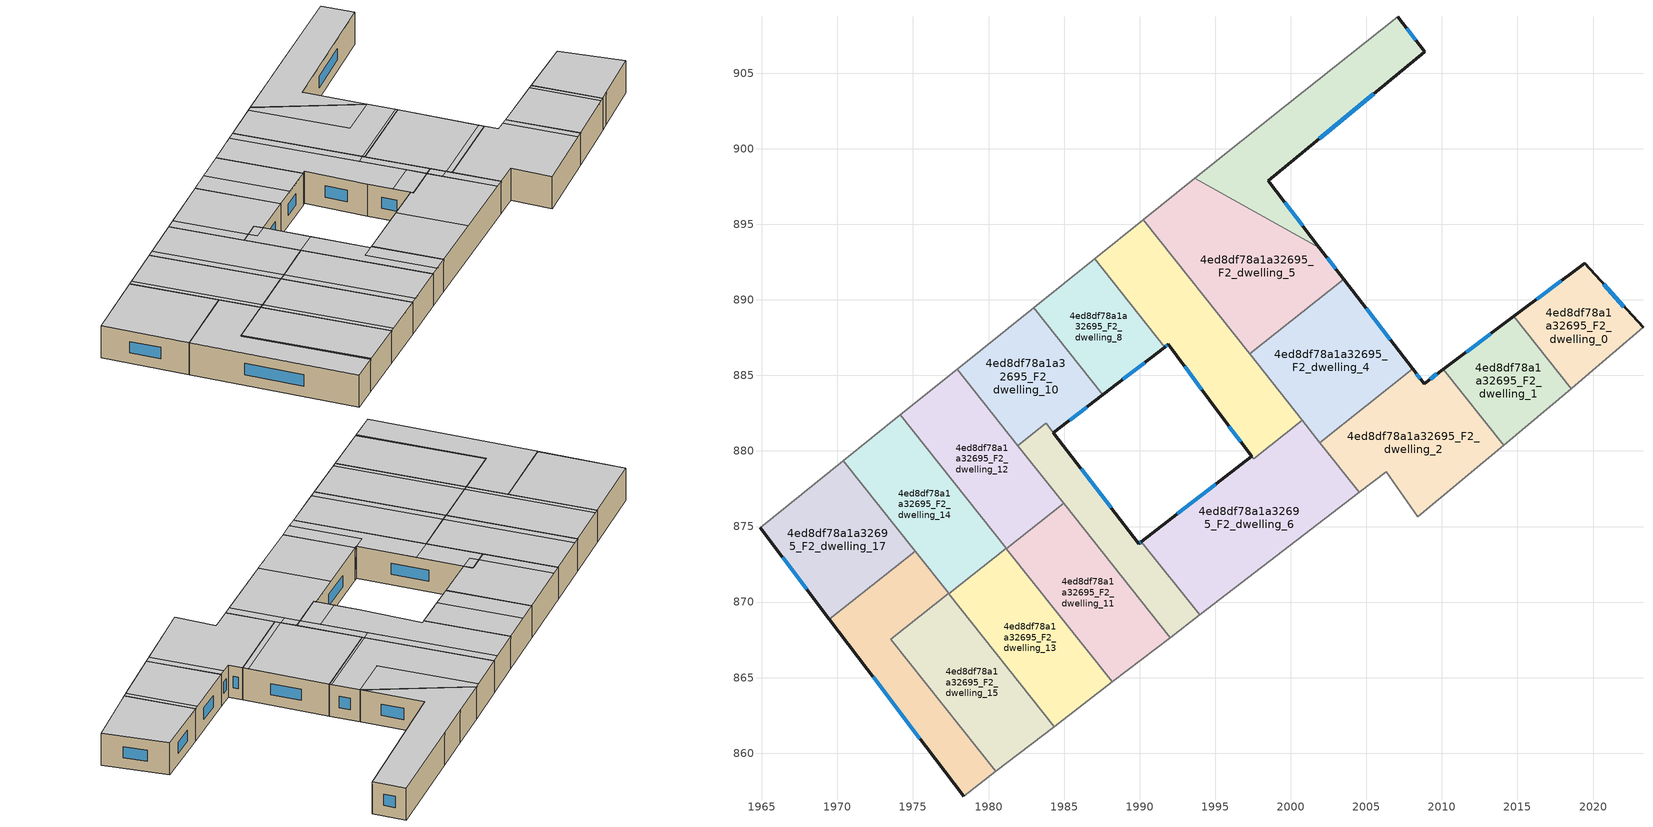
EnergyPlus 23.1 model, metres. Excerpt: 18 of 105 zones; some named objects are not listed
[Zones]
4ed8df78a1a32695_F2_dwelling_0
 floor to 4ed8df78a1a32695_F1_dwelling_0 (EU_floor_Construction): 2019.44,892.42 2023.31,888.17 2019.29,884.73 2018.55,884.12 2014.75,888.91 z6
 wall outside (EU_wall_Construction): 2023.31,888.17 2019.44,892.42 2014.75,888.91 z6:9
 wall adiabatic (EU_wall_Construction): 2018.55,884.12 2019.29,884.73 2023.31,888.17 z6:9
 wall to 4ed8df78a1a32695_F2_dwelling_1 (EU_wall_Construction): 2014.75,888.91 2018.55,884.12 z6:9
 window (EU_Window_Construction): 2017.91,891.28 2016.28,890.05 / 2022.05,889.55 2020.7,891.04 z6.98:8.02
 ceiling to 4ed8df78a1a32695_F3_dwelling_0 (EU_floor_Construction): 2023.31,888.17 2019.44,892.42 2014.75,888.91 2018.55,884.12 2019.29,884.73 z9
4ed8df78a1a32695_F2_dwelling_1
 floor to 4ed8df78a1a32695_F1_dwelling_1 (EU_floor_Construction): 2014.75,888.91 2018.55,884.12 2014.08,880.37 2010.09,885.4 z6
 wall outside (EU_wall_Construction): 2014.75,888.91 2010.09,885.4 z6:9
 wall to 4ed8df78a1a32695_F2_dwelling_2 (EU_wall_Construction): 2010.09,885.4 2014.08,880.37 z6:9
 wall adiabatic (EU_wall_Construction): 2014.08,880.37 2018.55,884.12 z6:9
 window (EU_Window_Construction): 2013.24,887.77 2011.6,886.54 z6.98:8.02
 ceiling to 4ed8df78a1a32695_F3_dwelling_1 (EU_floor_Construction): 2018.25,883.86 2014.43,888.67 2010.09,885.4 2014.08,880.37 z9
 ceiling to 4ed8df78a1a32695_F3_dwelling_0 (EU_floor_Construction): 2018.55,884.12 2014.75,888.91 2014.43,888.67 2018.25,883.86 2018.28,883.89 z9
4ed8df78a1a32695_F2_dwelling_10
 floor to 4ed8df78a1a32695_F1_dwelling_10 (EU_floor_Construction): 1983,889.48 1987.57,883.72 1984.3,881.2 1983.8,881.84 1981.93,880.36 1977.93,885.41 z6
 wall outside (EU_wall_Construction): 1984.3,881.2 1987.57,883.72 z6:9
 wall adiabatic (EU_wall_Construction): 1983,889.48 1977.93,885.41 z6:9
 wall to 4ed8df78a1a32695_F2_dwelling_8 (EU_wall_Construction): 1987.57,883.72 1983,889.48 z6:9
 wall to 4ed8df78a1a32695_F2_dwelling_9 (EU_wall_Construction): 1981.93,880.36 1983.8,881.84 1984.3,881.2 z6:9
 wall to 4ed8df78a1a32695_F2_dwelling_12 (EU_wall_Construction): 1977.93,885.41 1981.93,880.36 z6:9
 window (EU_Window_Construction): 1985.36,882.02 1986.5,882.9 z6.98:8.02
 ceiling to 4ed8df78a1a32695_F3_dwelling_9 (EU_floor_Construction): 1987.57,883.72 1983,889.48 1978.7,886.03 1982.71,880.98 1983.8,881.84 1984.3,881.2 z9
 ceiling to 4ed8df78a1a32695_F3_dwelling_11 (EU_floor_Construction): 1982.71,880.98 1978.7,886.03 1977.93,885.41 1981.93,880.36 z9
4ed8df78a1a32695_F2_dwelling_11
 floor to 4ed8df78a1a32695_F1_dwelling_11 (EU_floor_Construction): 1984.97,876.54 1992.02,867.65 1988.19,864.71 1981.19,873.54 z6
 wall to 4ed8df78a1a32695_F2_dwelling_12 (EU_wall_Construction): 1984.97,876.54 1981.19,873.54 z6:9
 wall adiabatic (EU_wall_Construction): 1988.19,864.71 1992.02,867.65 z6:9
 wall to 4ed8df78a1a32695_F2_dwelling_13 (EU_wall_Construction): 1981.19,873.54 1988.19,864.71 z6:9
 wall to 4ed8df78a1a32695_F2_dwelling_9 (EU_wall_Construction): 1992.02,867.65 1984.97,876.54 z6:9
 ceiling to 4ed8df78a1a32695_F3_dwelling_10 (EU_floor_Construction): 1992.02,867.65 1984.97,876.54 1981.75,873.98 1988.76,865.15 z9
 ceiling adiabatic (EU_roof_Construction): 1988.76,865.15 1981.75,873.98 1981.19,873.54 1988.19,864.71 z9
4ed8df78a1a32695_F2_dwelling_12
 floor to 4ed8df78a1a32695_F1_dwelling_12 (EU_floor_Construction): 1977.93,885.41 1984.97,876.54 1981.19,873.54 1974.17,882.39 z6
 wall adiabatic (EU_wall_Construction): 1977.93,885.41 1974.17,882.39 z6:9
 wall to 4ed8df78a1a32695_F2_dwelling_14 (EU_wall_Construction): 1974.17,882.39 1981.17,873.56 z6:9
 wall to 4ed8df78a1a32695_F2_dwelling_9 (EU_wall_Construction): 1984.97,876.54 1981.93,880.36 z6:9
 wall to 4ed8df78a1a32695_F2_dwelling_13 (EU_wall_Construction): 1981.17,873.56 1981.19,873.54 z6:9
 ceiling to 4ed8df78a1a32695_F3_dwelling_11 (EU_floor_Construction): 1984.97,876.54 1977.93,885.41 1974.72,882.83 1981.74,873.98 z9
 ceiling to 4ed8df78a1a32695_F3_dwelling_13 (EU_floor_Construction): 1981.73,874 1974.72,882.83 1974.17,882.39 1981.17,873.56 z9
 ceiling to 4ed8df78a1a32695_F3_dwelling_12 (EU_floor_Construction): 1981.74,873.98 1981.73,874 1981.17,873.56 1981.19,873.54 z9
4ed8df78a1a32695_F2_dwelling_13
 floor to 4ed8df78a1a32695_F1_dwelling_13 (EU_floor_Construction): 1981.17,873.56 1988.19,864.71 1984.35,861.76 1977.38,870.55 z6
 wall adiabatic (EU_wall_Construction): 1984.35,861.76 1988.19,864.71 z6:9
 wall to 4ed8df78a1a32695_F2_dwelling_15 (EU_wall_Construction): 1977.38,870.55 1984.35,861.76 z6:9
 wall to 4ed8df78a1a32695_F2_dwelling_14 (EU_wall_Construction): 1981.17,873.56 1977.38,870.55 z6:9
 ceiling to 4ed8df78a1a32695_F3_dwelling_14 (EU_floor_Construction): 1984.69,862.02 1977.71,870.82 1977.38,870.55 1984.35,861.76 z9
 ceiling adiabatic (EU_roof_Construction): 1988.19,864.71 1981.17,873.56 1977.71,870.82 1984.69,862.02 1984.35,861.76 z9
4ed8df78a1a32695_F2_dwelling_14
 floor to 4ed8df78a1a32695_F1_dwelling_14 (EU_floor_Construction): 1974.17,882.39 1981.17,873.56 1977.38,870.55 1970.39,879.36 z6
 wall adiabatic (EU_wall_Construction): 1974.17,882.39 1970.39,879.36 z6:9
 wall to 4ed8df78a1a32695_F2_dwelling_17 (EU_wall_Construction): 1970.39,879.36 1975.14,873.36 z6:9
 wall to 4ed8df78a1a32695_F2_dwelling_16 (EU_wall_Construction): 1975.14,873.36 1977.36,870.57 z6:9
 wall to 4ed8df78a1a32695_F2_dwelling_15 (EU_wall_Construction): 1977.36,870.57 1977.38,870.55 z6:9
 ceiling to 4ed8df78a1a32695_F3_dwelling_13 (EU_floor_Construction): 1981.17,873.56 1974.17,882.39 1970.72,879.62 1977.71,870.82 z9
 ceiling to 4ed8df78a1a32695_F3_dwelling_14 (EU_floor_Construction): 1977.71,870.82 1977.69,870.83 1977.36,870.57 1977.38,870.55 z9
 ceiling adiabatic (EU_roof_Construction): 1977.71,870.82 1970.72,879.62 1970.39,879.36 1977.38,870.55 1977.36,870.57 1977.69,870.83 z9
4ed8df78a1a32695_F2_dwelling_15
 floor to 4ed8df78a1a32695_F1_dwelling_15 (EU_floor_Construction): 1977.36,870.57 1984.35,861.76 1980.48,858.8 1973.55,867.54 z6
 wall to 4ed8df78a1a32695_F2_dwelling_16 (EU_wall_Construction): 1977.36,870.57 1973.55,867.54 1980.48,858.8 z6:9
 wall adiabatic (EU_wall_Construction): 1980.48,858.8 1984.35,861.76 z6:9
 ceiling to 4ed8df78a1a32695_F3_dwelling_14 (EU_floor_Construction): 1984.35,861.76 1977.36,870.57 1973.66,867.63 1980.59,858.89 z9
 ceiling to 4ed8df78a1a32695_F3_dwelling_15 (EU_floor_Construction): 1980.59,858.89 1973.66,867.63 1977.36,870.57 1973.55,867.54 1980.48,858.8 z9
4ed8df78a1a32695_F2_dwelling_16
 floor to 4ed8df78a1a32695_F1_dwelling_16 (EU_floor_Construction): 1977.36,870.57 1973.55,867.54 1980.48,858.8 1978.35,857.16 1969.47,868.87 1975.14,873.36 z6
 wall outside (EU_wall_Construction): 1969.47,868.87 1978.35,857.16 z6:9
 wall adiabatic (EU_wall_Construction): 1978.35,857.16 1980.48,858.8 z6:9
 wall to 4ed8df78a1a32695_F2_dwelling_17 (EU_wall_Construction): 1975.14,873.36 1969.47,868.87 z6:9
 window (EU_Window_Construction): 1972.36,865.06 1975.46,860.97 z6.98:8.02
 ceiling to 4ed8df78a1a32695_F3_dwelling_15 (EU_floor_Construction): 1980.48,858.8 1973.55,867.54 1977.36,870.57 1975.14,873.36 1969.48,868.87 1978.35,857.16 z9
4ed8df78a1a32695_F2_dwelling_17
 floor to 4ed8df78a1a32695_F1_dwelling_17 (EU_floor_Construction): 1970.39,879.36 1975.14,873.36 1969.47,868.87 1964.88,874.93 z6
 wall outside (EU_wall_Construction): 1964.88,874.93 1969.47,868.87 z6:9
 wall adiabatic (EU_wall_Construction): 1970.39,879.36 1964.88,874.93 z6:9
 window (EU_Window_Construction): 1966.37,872.96 1967.98,870.84 z6.98:8.02
 ceiling to 4ed8df78a1a32695_F3_dwelling_16 (EU_floor_Construction): 1975.14,873.37 1970.39,879.36 1964.88,874.93 1969.47,868.88 z9
 ceiling to 4ed8df78a1a32695_F3_dwelling_15 (EU_floor_Construction): 1972.45,871.24 1969.48,868.87 1975.14,873.36 z9
4ed8df78a1a32695_F2_dwelling_2
 floor to 4ed8df78a1a32695_F1_dwelling_2 (EU_floor_Construction): 2010.09,885.4 2014.08,880.37 2008.42,875.63 2006.32,878.61 2004.55,877.25 2001.93,880.55 2008.07,885.42 2008.82,884.45 z6
 wall outside (EU_wall_Construction): 2010.09,885.4 2008.82,884.45 2008.07,885.42 z6:9
 wall adiabatic (EU_wall_Construction): 2004.55,877.25 2006.32,878.61 2008.42,875.63 2014.08,880.37 z6:9
 wall to 4ed8df78a1a32695_F2_dwelling_4 (EU_wall_Construction): 2008.07,885.42 2001.93,880.55 z6:9
 wall to 4ed8df78a1a32695_F2_dwelling_6 (EU_wall_Construction): 2001.93,880.55 2004.55,877.25 z6:9
 window (EU_Window_Construction): 2008.57,884.77 2008.31,885.11 / 2009.67,885.09 2009.23,884.76 z6.98:8.02
 ceiling to 4ed8df78a1a32695_F3_dwelling_2 (EU_floor_Construction): 2013.56,879.94 2009.55,885 2008.82,884.45 2008.07,885.42 2001.93,880.55 2004.55,877.25 2006.32,878.61 2008.42,875.63 z9
 ceiling to 4ed8df78a1a32695_F3_dwelling_1 (EU_floor_Construction): 2014.08,880.37 2010.09,885.4 2009.55,885 2013.56,879.94 z9
4ed8df78a1a32695_F2_dwelling_3
 floor to 4ed8df78a1a32695_F1_dwelling_3 (EU_floor_Construction): 2007.08,908.72 2008.87,906.42 1998.5,897.88 2001.9,893.45 1993.65,898.03 1996.77,900.53 1999.72,902.88 z6
 wall outside (EU_wall_Construction): 2001.9,893.45 1998.5,897.88 2008.87,906.42 2007.08,908.72 z6:9
 wall adiabatic (EU_wall_Construction): 2007.08,908.72 1999.72,902.88 1996.77,900.53 1993.65,898.03 z6:9
 wall to 4ed8df78a1a32695_F2_dwelling_5 (EU_wall_Construction): 1993.65,898.03 2001.9,893.45 z6:9
 window (EU_Window_Construction): 2008.28,907.17 2007.66,907.97 / 2001.87,900.66 2005.49,903.64 / 2000.79,894.89 1999.6,896.44 z6.98:8.02
 ceiling to 4ed8df78a1a32695_F3_dwelling_3 (EU_floor_Construction): 2001.9,893.45 1998.5,897.88 2008.87,906.42 2007.08,908.72 1999.72,902.88 1996.77,900.53 1993.65,898.03 z9
4ed8df78a1a32695_F2_dwelling_4
 floor to 4ed8df78a1a32695_F1_dwelling_4 (EU_floor_Construction): 2003.51,891.36 2008.07,885.42 2001.93,880.55 1997.28,886.42 z6
 wall outside (EU_wall_Construction): 2008.07,885.42 2003.51,891.36 z6:9
 wall to 4ed8df78a1a32695_F2_dwelling_5 (EU_wall_Construction): 2003.51,891.36 1997.28,886.42 z6:9
 wall to 4ed8df78a1a32695_F2_dwelling_7 (EU_wall_Construction): 1997.28,886.42 2000.77,882.02 z6:9
 wall to 4ed8df78a1a32695_F2_dwelling_6 (EU_wall_Construction): 2000.77,882.02 2001.93,880.55 z6:9
 window (EU_Window_Construction): 2006.59,887.36 2004.99,889.43 z6.98:8.02
 ceiling adiabatic (EU_roof_Construction): 2007.75,885.84 2003.51,891.36 1997.28,886.42 2001.61,880.96 z9
 ceiling to 4ed8df78a1a32695_F3_dwelling_2 (EU_floor_Construction): 2008.07,885.42 2007.75,885.84 2001.61,880.96 2001.93,880.55 z9
4ed8df78a1a32695_F2_dwelling_5
 floor to 4ed8df78a1a32695_F1_dwelling_5 (EU_floor_Construction): 2001.9,893.45 2003.51,891.36 1997.28,886.42 1990.24,895.29 1993.65,898.03 z6
 wall outside (EU_wall_Construction): 2003.51,891.36 2001.9,893.45 z6:9
 wall adiabatic (EU_wall_Construction): 1993.65,898.03 1990.24,895.29 z6:9
 wall to 4ed8df78a1a32695_F2_dwelling_7 (EU_wall_Construction): 1990.24,895.29 1997.28,886.42 z6:9
 window (EU_Window_Construction): 2002.98,892.04 2002.42,892.77 z6.98:8.02
 ceiling to 4ed8df78a1a32695_F3_dwelling_5 (EU_floor_Construction): 2003.39,891.52 2001.91,893.44 1998.7,890.89 1993.28,897.73 1990.24,895.29 1997.15,886.57 z9
 ceiling to 4ed8df78a1a32695_F3_dwelling_3 (EU_floor_Construction): 2001.91,893.44 2001.9,893.45 1993.65,898.03 1993.28,897.73 1998.7,890.89 z9
 ceiling to 4ed8df78a1a32695_F3_dwelling_4 (EU_floor_Construction): 2003.51,891.36 2003.39,891.52 1997.15,886.57 1997.28,886.42 z9
4ed8df78a1a32695_F2_dwelling_6
 floor to 4ed8df78a1a32695_F1_dwelling_6 (EU_floor_Construction): 2000.77,882.02 2004.55,877.25 1993.98,869.15 1990.12,874.01 1997.43,879.64 1997.56,879.47 z6
 wall outside (EU_wall_Construction): 1997.43,879.64 1990.12,874.01 z6:9
 wall to 4ed8df78a1a32695_F2_dwelling_9 (EU_wall_Construction): 1990.12,874.01 1993.98,869.15 z6:9
 wall adiabatic (EU_wall_Construction): 1993.98,869.15 2004.55,877.25 z6:9
 wall to 4ed8df78a1a32695_F2_dwelling_7 (EU_wall_Construction): 2000.77,882.02 1997.56,879.47 1997.43,879.64 z6:9
 window (EU_Window_Construction): 1995.05,877.81 1992.5,875.84 z6.98:8.02
 ceiling to 4ed8df78a1a32695_F3_dwelling_6 (EU_floor_Construction): 2003.88,876.75 2000.11,881.5 1997.56,879.47 1997.43,879.64 1994.68,877.52 1998.54,872.65 z9
 ceiling to 4ed8df78a1a32695_F3_dwelling_8 (EU_floor_Construction): 1998.54,872.65 1994.68,877.52 1990.12,874 1993.98,869.15 z9
 ceiling to 4ed8df78a1a32695_F3_dwelling_2 (EU_floor_Construction): 2004.55,877.25 2001.61,880.96 2000.95,880.44 2003.88,876.75 z9
 ceiling to 4ed8df78a1a32695_F3_dwelling_4 (EU_floor_Construction): 2001.61,880.96 2000.77,882.02 2000.11,881.5 2000.95,880.44 z9
 roof outside (EU_roof_Construction): 1994.05,877.04 1990.12,874 1997.43,879.64 z9
4ed8df78a1a32695_F2_dwelling_7
 floor to 4ed8df78a1a32695_F1_dwelling_7 (EU_floor_Construction): 1990.24,895.29 2000.77,882.02 1997.56,879.47 1995.18,882.61 1991.91,887.05 1991.66,886.86 1987.02,892.71 z6
 wall outside (EU_wall_Construction): 1991.66,886.86 1991.91,887.05 1995.18,882.61 1997.43,879.64 z6:9
 wall to 4ed8df78a1a32695_F2_dwelling_8 (EU_wall_Construction): 1987.02,892.71 1991.66,886.86 z6:9
 wall adiabatic (EU_wall_Construction): 1990.24,895.29 1987.02,892.71 z6:9
 window (EU_Window_Construction): 1992.97,885.61 1994.11,884.06 / 1991.74,886.92 1991.83,886.99 / 1995.91,881.65 1996.7,880.61 z6.98:8.02
 ceiling to 4ed8df78a1a32695_F3_dwelling_7 (EU_floor_Construction): 1999,882.89 1989.59,894.77 1987.02,892.71 1991.66,886.86 1991.91,887.05 1995.18,882.61 1996.48,880.89 z9
 ceiling to 4ed8df78a1a32695_F3_dwelling_5 (EU_floor_Construction): 1997.15,886.57 1990.24,895.29 1989.59,894.77 1996.5,886.05 z9
 ceiling to 4ed8df78a1a32695_F3_dwelling_6 (EU_floor_Construction): 2000.11,881.5 1999,882.89 1996.48,880.89 1997.56,879.47 z9
 ceiling to 4ed8df78a1a32695_F3_dwelling_4 (EU_floor_Construction): 2000.77,882.02 1997.15,886.57 1996.5,886.05 2000.11,881.5 z9
4ed8df78a1a32695_F2_dwelling_8
 floor to 4ed8df78a1a32695_F1_dwelling_8 (EU_floor_Construction): 1987.02,892.71 1991.66,886.86 1987.57,883.72 1983,889.48 z6
 wall outside (EU_wall_Construction): 1987.57,883.72 1991.66,886.86 z6:9
 wall adiabatic (EU_wall_Construction): 1987.02,892.71 1983,889.48 z6:9
 window (EU_Window_Construction): 1988.9,884.74 1990.33,885.84 z6.98:8.02
 ceiling to 4ed8df78a1a32695_F3_dwelling_7 (EU_floor_Construction): 1991.66,886.86 1987.02,892.71 1984.66,890.81 1989.25,885.01 z9
 ceiling to 4ed8df78a1a32695_F3_dwelling_9 (EU_floor_Construction): 1989.25,885.01 1984.66,890.81 1983,889.48 1987.57,883.72 z9
4ed8df78a1a32695_F2_dwelling_9
 floor to 4ed8df78a1a32695_F1_dwelling_9 (EU_floor_Construction): 1990.12,874.01 1993.98,869.15 1992.02,867.65 1981.93,880.36 1983.8,881.84 1989.95,873.87 z6
 wall outside (EU_wall_Construction): 1990.12,874.01 1989.95,873.87 1984.3,881.2 z6:9
 wall adiabatic (EU_wall_Construction): 1992.02,867.65 1993.98,869.15 z6:9
 window (EU_Window_Construction): 1990.07,873.96 1990,873.92 / 1988.11,876.26 1986.13,878.82 z6.98:8.02
 ceiling to 4ed8df78a1a32695_F3_dwelling_8 (EU_floor_Construction): 1993.98,869.15 1990.12,874 1988.96,873.1 1992.8,868.25 z9
 ceiling to 4ed8df78a1a32695_F3_dwelling_9 (EU_floor_Construction): 1984.3,881.2 1983.8,881.84 1982.71,880.98 1983.2,880.36 z9
 ceiling to 4ed8df78a1a32695_F3_dwelling_10 (EU_floor_Construction): 1992.8,868.25 1988.96,873.1 1989.95,873.87 1986.79,877.97 1985.74,877.15 1984.97,876.54 1992.02,867.65 z9
 ceiling to 4ed8df78a1a32695_F3_dwelling_11 (EU_floor_Construction): 1985.78,877.18 1986.78,877.97 1984.3,881.2 1983.2,880.36 1982.71,880.98 1981.93,880.36 1984.97,876.54 z9
[Building]
EU S2 Campaign: North Axis=0; Terrain=City; Solar Distribution=FullExterior
[Site:Location]
Bologna: Latitude=44.5; Longitude=11.25; Time Zone=1; Elevation=37
[SizingPeriod:WeatherFileDays]
AnnualSizingPeriod: Begin Month=1; Begin Day of Month=1; End Month=12; End Day of Month=31; Day of Week for Start Day=Monday; Use Weather File Daylight Saving Period=No; Use Weather File Rain and Snow Indicators=No
[MATERIAL]
EU_InternalMass_Material: Roughness=MediumRough; Thickness=0.1; Conductivity=1; Density=1800; Specific Heat=900; Thermal Absorptance=0.9; Solar Absorptance=0.7; Visible Absorptance=0.7
[MATERIAL:NOMASS] Roughness=MediumRough; Thermal Absorptance=0.9; Solar Absorptance=0.7; Visible Absorptance=0.7
Name | Thermal Resistance
EU_wall_NoMass | 0.905828
EU_roof_NoMass | 0.37593
EU_floor_NoMass | 0.67114
[WINDOWMATERIAL:SIMPLEGLAZINGSYSTEM]
EU_Window_SimpleGlazing: UFactor=4.52486; Solar Heat Gain Coefficient=0.85; Visible Transmittance=0.85
[CONSTRUCTION]
EU_wall_Construction: EU_wall_NoMass
EU_roof_Construction: EU_roof_NoMass
EU_floor_Construction: EU_floor_NoMass
EU_Window_Construction: EU_Window_SimpleGlazing
EU_InternalMass_Construction: EU_InternalMass_Material
[ZONE] Type=1; Multiplier=1; Ceiling Height=autocalculate; Floor Area=autocalculate; Part of Total Floor Area=Yes
Name | Volume
4ed8df78a1a32695_F2_dwelling_0 | 107.583
4ed8df78a1a32695_F2_dwelling_1 | 109.716
4ed8df78a1a32695_F2_dwelling_10 | 136.45
4ed8df78a1a32695_F2_dwelling_11 | 163.615
4ed8df78a1a32695_F2_dwelling_12 | 163.632
4ed8df78a1a32695_F2_dwelling_13 | 163.644
4ed8df78a1a32695_F2_dwelling_14 | 163.653
4ed8df78a1a32695_F2_dwelling_15 | 163.611
4ed8df78a1a32695_F2_dwelling_16 | 163.626
4ed8df78a1a32695_F2_dwelling_17 | 163.622
4ed8df78a1a32695_F2_dwelling_2 | 191.111
4ed8df78a1a32695_F2_dwelling_3 | 171.346
4ed8df78a1a32695_F2_dwelling_4 | 177.363
4ed8df78a1a32695_F2_dwelling_5 | 224.598
4ed8df78a1a32695_F2_dwelling_6 | 246.264
4ed8df78a1a32695_F2_dwelling_7 | 205.178
4ed8df78a1a32695_F2_dwelling_8 | 114.598
4ed8df78a1a32695_F2_dwelling_9 | 115.6
[INTERNALMASS] Construction=EU_InternalMass_Construction
Name | Zone or ZoneList | Surface Area
4ed8df78a1a32695_F2_dwelling_0_EU_InternalMass | 4ed8df78a1a32695_F2_dwelling_0 | 35.8611
4ed8df78a1a32695_F2_dwelling_1_EU_InternalMass | 4ed8df78a1a32695_F2_dwelling_1 | 36.5718
4ed8df78a1a32695_F2_dwelling_2_EU_InternalMass | 4ed8df78a1a32695_F2_dwelling_2 | 63.7038
4ed8df78a1a32695_F2_dwelling_3_EU_InternalMass | 4ed8df78a1a32695_F2_dwelling_3 | 57.1186
4ed8df78a1a32695_F2_dwelling_4_EU_InternalMass | 4ed8df78a1a32695_F2_dwelling_4 | 59.1219
4ed8df78a1a32695_F2_dwelling_5_EU_InternalMass | 4ed8df78a1a32695_F2_dwelling_5 | 74.8655
4ed8df78a1a32695_F2_dwelling_6_EU_InternalMass | 4ed8df78a1a32695_F2_dwelling_6 | 82.0797
4ed8df78a1a32695_F2_dwelling_7_EU_InternalMass | 4ed8df78a1a32695_F2_dwelling_7 | 68.4024
4ed8df78a1a32695_F2_dwelling_8_EU_InternalMass | 4ed8df78a1a32695_F2_dwelling_8 | 38.1982
4ed8df78a1a32695_F2_dwelling_9_EU_InternalMass | 4ed8df78a1a32695_F2_dwelling_9 | 38.5577
4ed8df78a1a32695_F2_dwelling_10_EU_InternalMass | 4ed8df78a1a32695_F2_dwelling_10 | 45.482
4ed8df78a1a32695_F2_dwelling_11_EU_InternalMass | 4ed8df78a1a32695_F2_dwelling_11 | 54.5391
4ed8df78a1a32695_F2_dwelling_12_EU_InternalMass | 4ed8df78a1a32695_F2_dwelling_12 | 54.5432
4ed8df78a1a32695_F2_dwelling_13_EU_InternalMass | 4ed8df78a1a32695_F2_dwelling_13 | 54.5469
4ed8df78a1a32695_F2_dwelling_14_EU_InternalMass | 4ed8df78a1a32695_F2_dwelling_14 | 54.5515
4ed8df78a1a32695_F2_dwelling_15_EU_InternalMass | 4ed8df78a1a32695_F2_dwelling_15 | 54.5369
4ed8df78a1a32695_F2_dwelling_16_EU_InternalMass | 4ed8df78a1a32695_F2_dwelling_16 | 54.542
4ed8df78a1a32695_F2_dwelling_17_EU_InternalMass | 4ed8df78a1a32695_F2_dwelling_17 | 54.5408
[OTHEREQUIPMENT] Fuel Type=Electricity; Design Level Calculation Method=Watts/Area; Power per Zone Floor Area=1; Fraction Latent=0; Fraction Radiant=0; Fraction Lost=0; Carbon Dioxide Generation Rate=0; EndUse Subcategory=EU_Step8_InternalGains
Name | Zone or ZoneList or Space or SpaceList | Schedule
EU_Step8_InternalGain_4ed8df78a1a32695_F2_dwelling_0_f000 | 4ed8df78a1a32695_F2_dwelling_0 | EU_Step8_GainSchedule_4ed8df78a1a32695_F2_dwelling_0_f000
EU_Step8_InternalGain_4ed8df78a1a32695_F2_dwelling_1_f000 | 4ed8df78a1a32695_F2_dwelling_1 | EU_Step8_GainSchedule_4ed8df78a1a32695_F2_dwelling_1_f000
EU_Step8_InternalGain_4ed8df78a1a32695_F2_dwelling_2_f000 | 4ed8df78a1a32695_F2_dwelling_2 | EU_Step8_GainSchedule_4ed8df78a1a32695_F2_dwelling_2_f000
EU_Step8_InternalGain_4ed8df78a1a32695_F2_dwelling_3_f000 | 4ed8df78a1a32695_F2_dwelling_3 | EU_Step8_GainSchedule_4ed8df78a1a32695_F2_dwelling_3_f000
EU_Step8_InternalGain_4ed8df78a1a32695_F2_dwelling_4_f000 | 4ed8df78a1a32695_F2_dwelling_4 | EU_Step8_GainSchedule_4ed8df78a1a32695_F2_dwelling_4_f000
EU_Step8_InternalGain_4ed8df78a1a32695_F2_dwelling_5_f000 | 4ed8df78a1a32695_F2_dwelling_5 | EU_Step8_GainSchedule_4ed8df78a1a32695_F2_dwelling_5_f000
EU_Step8_InternalGain_4ed8df78a1a32695_F2_dwelling_6_f000 | 4ed8df78a1a32695_F2_dwelling_6 | EU_Step8_GainSchedule_4ed8df78a1a32695_F2_dwelling_6_f000
EU_Step8_InternalGain_4ed8df78a1a32695_F2_dwelling_7_f000 | 4ed8df78a1a32695_F2_dwelling_7 | EU_Step8_GainSchedule_4ed8df78a1a32695_F2_dwelling_7_f000
EU_Step8_InternalGain_4ed8df78a1a32695_F2_dwelling_8_f000 | 4ed8df78a1a32695_F2_dwelling_8 | EU_Step8_GainSchedule_4ed8df78a1a32695_F2_dwelling_8_f000
EU_Step8_InternalGain_4ed8df78a1a32695_F2_dwelling_9_f000 | 4ed8df78a1a32695_F2_dwelling_9 | EU_Step8_GainSchedule_4ed8df78a1a32695_F2_dwelling_9_f000
EU_Step8_InternalGain_4ed8df78a1a32695_F2_dwelling_10_f000 | 4ed8df78a1a32695_F2_dwelling_10 | EU_Step8_GainSchedule_4ed8df78a1a32695_F2_dwelling_10_f000
EU_Step8_InternalGain_4ed8df78a1a32695_F2_dwelling_11_f000 | 4ed8df78a1a32695_F2_dwelling_11 | EU_Step8_GainSchedule_4ed8df78a1a32695_F2_dwelling_11_f000
EU_Step8_InternalGain_4ed8df78a1a32695_F2_dwelling_12_f000 | 4ed8df78a1a32695_F2_dwelling_12 | EU_Step8_GainSchedule_4ed8df78a1a32695_F2_dwelling_12_f000
EU_Step8_InternalGain_4ed8df78a1a32695_F2_dwelling_13_f000 | 4ed8df78a1a32695_F2_dwelling_13 | EU_Step8_GainSchedule_4ed8df78a1a32695_F2_dwelling_13_f000
EU_Step8_InternalGain_4ed8df78a1a32695_F2_dwelling_14_f000 | 4ed8df78a1a32695_F2_dwelling_14 | EU_Step8_GainSchedule_4ed8df78a1a32695_F2_dwelling_14_f000
EU_Step8_InternalGain_4ed8df78a1a32695_F2_dwelling_15_f000 | 4ed8df78a1a32695_F2_dwelling_15 | EU_Step8_GainSchedule_4ed8df78a1a32695_F2_dwelling_15_f000
EU_Step8_InternalGain_4ed8df78a1a32695_F2_dwelling_16_f000 | 4ed8df78a1a32695_F2_dwelling_16 | EU_Step8_GainSchedule_4ed8df78a1a32695_F2_dwelling_16_f000
EU_Step8_InternalGain_4ed8df78a1a32695_F2_dwelling_17_f000 | 4ed8df78a1a32695_F2_dwelling_17 | EU_Step8_GainSchedule_4ed8df78a1a32695_F2_dwelling_17_f000
[ZONEVENTILATION:DESIGNFLOWRATE] Schedule=EU_AlwaysOn; Design Flow Rate Calculation Method=AirChanges/Hour; Air Changes per Hour=0.73129; Ventilation Type=Natural; Fan Pressure Rise=0; Fan Total Efficiency=1; Constant Term Coefficient=1; Temperature Term Coefficient=0; Velocity Term Coefficient=0; Velocity Squared Term Coefficient=0; Minimum Indoor Temperature=-100; Maximum Indoor Temperature=100; Delta Temperature=-100; Minimum Outdoor Temperature=-100; Maximum Outdoor Temperature=100; Maximum Wind Speed=40
Name | Zone or ZoneList or Space or SpaceList
EU_ConstantAir_4ed8df78a1a32695_F2_dwelling_0 | 4ed8df78a1a32695_F2_dwelling_0
EU_ConstantAir_4ed8df78a1a32695_F2_dwelling_1 | 4ed8df78a1a32695_F2_dwelling_1
EU_ConstantAir_4ed8df78a1a32695_F2_dwelling_2 | 4ed8df78a1a32695_F2_dwelling_2
EU_ConstantAir_4ed8df78a1a32695_F2_dwelling_3 | 4ed8df78a1a32695_F2_dwelling_3
EU_ConstantAir_4ed8df78a1a32695_F2_dwelling_4 | 4ed8df78a1a32695_F2_dwelling_4
EU_ConstantAir_4ed8df78a1a32695_F2_dwelling_5 | 4ed8df78a1a32695_F2_dwelling_5
EU_ConstantAir_4ed8df78a1a32695_F2_dwelling_6 | 4ed8df78a1a32695_F2_dwelling_6
EU_ConstantAir_4ed8df78a1a32695_F2_dwelling_7 | 4ed8df78a1a32695_F2_dwelling_7
EU_ConstantAir_4ed8df78a1a32695_F2_dwelling_8 | 4ed8df78a1a32695_F2_dwelling_8
EU_ConstantAir_4ed8df78a1a32695_F2_dwelling_9 | 4ed8df78a1a32695_F2_dwelling_9
EU_ConstantAir_4ed8df78a1a32695_F2_dwelling_10 | 4ed8df78a1a32695_F2_dwelling_10
EU_ConstantAir_4ed8df78a1a32695_F2_dwelling_11 | 4ed8df78a1a32695_F2_dwelling_11
EU_ConstantAir_4ed8df78a1a32695_F2_dwelling_12 | 4ed8df78a1a32695_F2_dwelling_12
EU_ConstantAir_4ed8df78a1a32695_F2_dwelling_13 | 4ed8df78a1a32695_F2_dwelling_13
EU_ConstantAir_4ed8df78a1a32695_F2_dwelling_14 | 4ed8df78a1a32695_F2_dwelling_14
EU_ConstantAir_4ed8df78a1a32695_F2_dwelling_15 | 4ed8df78a1a32695_F2_dwelling_15
EU_ConstantAir_4ed8df78a1a32695_F2_dwelling_16 | 4ed8df78a1a32695_F2_dwelling_16
EU_ConstantAir_4ed8df78a1a32695_F2_dwelling_17 | 4ed8df78a1a32695_F2_dwelling_17
[HVACTEMPLATE:ZONE:IDEALLOADSAIRSYSTEM] System Availability Schedule=EU_AlwaysOn; Maximum Heating Supply Air Temperature=50; Minimum Cooling Supply Air Temperature=13; Maximum Heating Supply Air Humidity Ratio=0.0156; Minimum Cooling Supply Air Humidity Ratio=0.0077; Heating Limit=NoLimit; Cooling Limit=NoLimit; Heating Availability Schedule=EU_AlwaysOn; Cooling Availability Schedule=EU_CoolingOff; Dehumidification Control Type=ConstantSensibleHeatRatio; Cooling Sensible Heat Ratio=0.7; Dehumidification Setpoint=60; Humidification Control Type=None; Humidification Setpoint=30; Outdoor Air Method=None; Outdoor Air Flow Rate per Person=0.00944; Outdoor Air Flow Rate per Zone Floor Area=0; Outdoor Air Flow Rate per Zone=0; Demand Controlled Ventilation Type=None; Outdoor Air Economizer Type=NoEconomizer; Heat Recovery Type=None; Sensible Heat Recovery Effectiveness=0.7; Latent Heat Recovery Effectiveness=0.65
Name | Template Thermostat
4ed8df78a1a32695_F2_dwelling_0 | EU_HeatOnly_4ed8df78a1a32695_F2_dwelling_0
4ed8df78a1a32695_F2_dwelling_1 | EU_HeatOnly_4ed8df78a1a32695_F2_dwelling_1
4ed8df78a1a32695_F2_dwelling_2 | EU_HeatOnly_4ed8df78a1a32695_F2_dwelling_2
4ed8df78a1a32695_F2_dwelling_3 | EU_HeatOnly_4ed8df78a1a32695_F2_dwelling_3
4ed8df78a1a32695_F2_dwelling_4 | EU_HeatOnly_4ed8df78a1a32695_F2_dwelling_4
4ed8df78a1a32695_F2_dwelling_5 | EU_HeatOnly_4ed8df78a1a32695_F2_dwelling_5
4ed8df78a1a32695_F2_dwelling_6 | EU_HeatOnly_4ed8df78a1a32695_F2_dwelling_6
4ed8df78a1a32695_F2_dwelling_7 | EU_HeatOnly_4ed8df78a1a32695_F2_dwelling_7
4ed8df78a1a32695_F2_dwelling_8 | EU_HeatOnly_4ed8df78a1a32695_F2_dwelling_8
4ed8df78a1a32695_F2_dwelling_9 | EU_HeatOnly_4ed8df78a1a32695_F2_dwelling_9
4ed8df78a1a32695_F2_dwelling_10 | EU_HeatOnly_4ed8df78a1a32695_F2_dwelling_10
4ed8df78a1a32695_F2_dwelling_11 | EU_HeatOnly_4ed8df78a1a32695_F2_dwelling_11
4ed8df78a1a32695_F2_dwelling_12 | EU_HeatOnly_4ed8df78a1a32695_F2_dwelling_12
4ed8df78a1a32695_F2_dwelling_13 | EU_HeatOnly_4ed8df78a1a32695_F2_dwelling_13
4ed8df78a1a32695_F2_dwelling_14 | EU_HeatOnly_4ed8df78a1a32695_F2_dwelling_14
4ed8df78a1a32695_F2_dwelling_15 | EU_HeatOnly_4ed8df78a1a32695_F2_dwelling_15
4ed8df78a1a32695_F2_dwelling_16 | EU_HeatOnly_4ed8df78a1a32695_F2_dwelling_16
4ed8df78a1a32695_F2_dwelling_17 | EU_HeatOnly_4ed8df78a1a32695_F2_dwelling_17
[SIZING:ZONE] Zone Cooling Design Supply Air Temperature Input Method=SupplyAirTemperature; Zone Cooling Design Supply Air Temperature=13; Zone Heating Design Supply Air Temperature Input Method=SupplyAirTemperature; Zone Heating Design Supply Air Temperature=50; Zone Cooling Design Supply Air Humidity Ratio=0.008; Zone Heating Design Supply Air Humidity Ratio=0.008; Cooling Design Air Flow Method=DesignDay; Cooling Design Air Flow Rate=0; Cooling Minimum Air Flow per Zone Floor Area=0.000762; Cooling Minimum Air Flow=0; Cooling Minimum Air Flow Fraction=0.2; Heating Design Air Flow Method=DesignDay; Heating Design Air Flow Rate=0; Heating Maximum Air Flow per Zone Floor Area=0.002032; Heating Maximum Air Flow=0.141576; Heating Maximum Air Flow Fraction=0.3; Account for Dedicated Outdoor Air System=No; Dedicated Outdoor Air System Control Strategy=NeutralSupplyAir; Dedicated Outdoor Air Low Setpoint Temperature for Design=autosize; Dedicated Outdoor Air High Setpoint Temperature for Design=autosize; Zone Load Sizing Method=Sensible Load Only No Latent Load; Zone Latent Cooling Design Supply Air Humidity Ratio Input Method=HumidityRatioDifference; Zone Cooling Design Supply Air Humidity Ratio Difference=0.005; Zone Latent Heating Design Supply Air Humidity Ratio Input Method=HumidityRatioDifference; Zone Humidification Design Supply Air Humidity Ratio Difference=0.005
4ed8df78a1a32695_F2_dwelling_0; 4ed8df78a1a32695_F2_dwelling_1; 4ed8df78a1a32695_F2_dwelling_2; 4ed8df78a1a32695_F2_dwelling_3; 4ed8df78a1a32695_F2_dwelling_4; 4ed8df78a1a32695_F2_dwelling_5; 4ed8df78a1a32695_F2_dwelling_6; 4ed8df78a1a32695_F2_dwelling_7; 4ed8df78a1a32695_F2_dwelling_8; 4ed8df78a1a32695_F2_dwelling_9; 4ed8df78a1a32695_F2_dwelling_10; 4ed8df78a1a32695_F2_dwelling_11; 4ed8df78a1a32695_F2_dwelling_12; 4ed8df78a1a32695_F2_dwelling_13; 4ed8df78a1a32695_F2_dwelling_14; 4ed8df78a1a32695_F2_dwelling_15; 4ed8df78a1a32695_F2_dwelling_16; 4ed8df78a1a32695_F2_dwelling_17
[SCHEDULE:CONSTANT]
Name | Hourly Value
EU_AlwaysOn | 1
EU_CoolingOff | 0
[SCHEDULE:FILE] Column Number=1; Rows to Skip at Top=0; Number of Hours of Data=8760; Column Separator=Comma; Interpolate to Timestep=No; Minutes per Item=60; Adjust Schedule for Daylight Savings=Yes
Name | File
EU_Step8_GainSchedule_4ed8df78a1a32695_F2_dwelling_0_f000 | ../../schedules/4ed8df78a1a32695/4ed8df78a1a32695_F2_dwelling_0_f000_gain.csv
EU_Step8_GainSchedule_4ed8df78a1a32695_F2_dwelling_1_f000 | ../../schedules/4ed8df78a1a32695/4ed8df78a1a32695_F2_dwelling_1_f000_gain.csv
EU_Step8_GainSchedule_4ed8df78a1a32695_F2_dwelling_2_f000 | ../../schedules/4ed8df78a1a32695/4ed8df78a1a32695_F2_dwelling_2_f000_gain.csv
EU_Step8_GainSchedule_4ed8df78a1a32695_F2_dwelling_3_f000 | ../../schedules/4ed8df78a1a32695/4ed8df78a1a32695_F2_dwelling_3_f000_gain.csv
EU_Step8_GainSchedule_4ed8df78a1a32695_F2_dwelling_4_f000 | ../../schedules/4ed8df78a1a32695/4ed8df78a1a32695_F2_dwelling_4_f000_gain.csv
EU_Step8_GainSchedule_4ed8df78a1a32695_F2_dwelling_5_f000 | ../../schedules/4ed8df78a1a32695/4ed8df78a1a32695_F2_dwelling_5_f000_gain.csv
EU_Step8_GainSchedule_4ed8df78a1a32695_F2_dwelling_6_f000 | ../../schedules/4ed8df78a1a32695/4ed8df78a1a32695_F2_dwelling_6_f000_gain.csv
EU_Step8_GainSchedule_4ed8df78a1a32695_F2_dwelling_7_f000 | ../../schedules/4ed8df78a1a32695/4ed8df78a1a32695_F2_dwelling_7_f000_gain.csv
EU_Step8_GainSchedule_4ed8df78a1a32695_F2_dwelling_8_f000 | ../../schedules/4ed8df78a1a32695/4ed8df78a1a32695_F2_dwelling_8_f000_gain.csv
EU_Step8_GainSchedule_4ed8df78a1a32695_F2_dwelling_9_f000 | ../../schedules/4ed8df78a1a32695/4ed8df78a1a32695_F2_dwelling_9_f000_gain.csv
EU_Step8_GainSchedule_4ed8df78a1a32695_F2_dwelling_10_f000 | ../../schedules/4ed8df78a1a32695/4ed8df78a1a32695_F2_dwelling_10_f000_gain.csv
EU_Step8_GainSchedule_4ed8df78a1a32695_F2_dwelling_11_f000 | ../../schedules/4ed8df78a1a32695/4ed8df78a1a32695_F2_dwelling_11_f000_gain.csv
EU_Step8_GainSchedule_4ed8df78a1a32695_F2_dwelling_12_f000 | ../../schedules/4ed8df78a1a32695/4ed8df78a1a32695_F2_dwelling_12_f000_gain.csv
EU_Step8_GainSchedule_4ed8df78a1a32695_F2_dwelling_13_f000 | ../../schedules/4ed8df78a1a32695/4ed8df78a1a32695_F2_dwelling_13_f000_gain.csv
EU_Step8_GainSchedule_4ed8df78a1a32695_F2_dwelling_14_f000 | ../../schedules/4ed8df78a1a32695/4ed8df78a1a32695_F2_dwelling_14_f000_gain.csv
EU_Step8_GainSchedule_4ed8df78a1a32695_F2_dwelling_15_f000 | ../../schedules/4ed8df78a1a32695/4ed8df78a1a32695_F2_dwelling_15_f000_gain.csv
EU_Step8_GainSchedule_4ed8df78a1a32695_F2_dwelling_16_f000 | ../../schedules/4ed8df78a1a32695/4ed8df78a1a32695_F2_dwelling_16_f000_gain.csv
EU_Step8_GainSchedule_4ed8df78a1a32695_F2_dwelling_17_f000 | ../../schedules/4ed8df78a1a32695/4ed8df78a1a32695_F2_dwelling_17_f000_gain.csv
